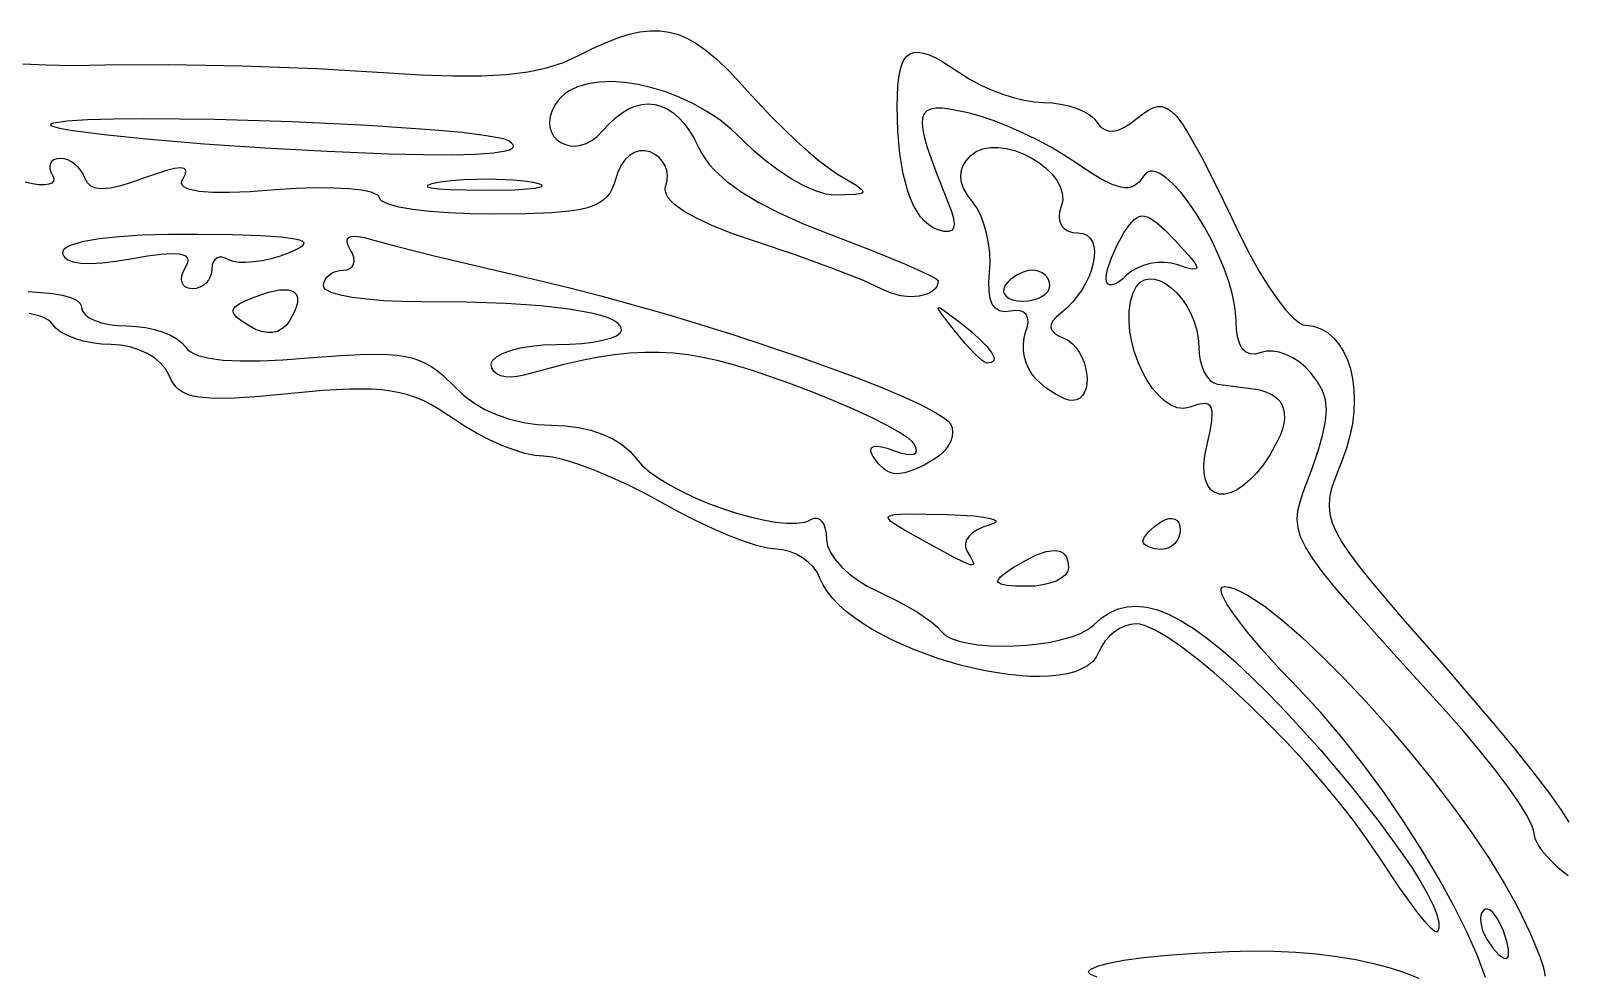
# Model space of a CAD drawing. Header units: millimetres. Extents: x 0.03 to 7.19, y 1.13 to 4.15.
# Drawn here: x 5.726 to 6.642, y 2.706 to 3.27 of the extents above; entities that cross this region are included whole.
import ezdxf

# ---------------------------------------------------------------- set-up
doc = ezdxf.new("R2010")
doc.units = ezdxf.units.MM

msp = doc.modelspace()

# ---------------------------------------------------------------- linework, layer by layer
at = {"flags": 128}
for points in [[(5.721477, 3.249976), (5.735313, 3.2493), (5.751602, 3.24907), (5.770324, 3.249288), (5.808345, 3.249492), (5.85232, 3.248722), (5.8968, 3.247124), (5.936337, 3.244844), (5.958598, 3.243452), (5.978051, 3.242764), (5.995004, 3.242805), (6.009765, 3.243602), (6.022638, 3.245181), (6.033931, 3.247568), (6.043951, 3.25079), (6.053004, 3.254872), (6.061362, 3.259068), (6.069126, 3.262597), (6.076364, 3.265443), (6.083145, 3.267592), (6.089537, 3.26903), (6.095608, 3.269744), (6.101426, 3.269717), (6.10706, 3.268938), (6.112577, 3.26739), (6.118045, 3.26506), (6.123533, 3.261933), (6.12911, 3.257997), (6.134842, 3.253235), (6.140798, 3.247634), (6.147047, 3.24118), (6.153657, 3.233858), (6.168078, 3.218361), (6.183054, 3.203832), (6.190198, 3.197439), (6.196815, 3.191899), (6.202686, 3.187415), (6.207587, 3.184191), (6.218939, 3.177311), (6.221709, 3.175132), (6.222359, 3.174301), (6.222516, 3.17362), (6.222178, 3.173073), (6.221341, 3.172643), (6.218164, 3.172072), (6.205726, 3.171622), (6.200473, 3.172236), (6.194311, 3.174123), (6.187465, 3.17715), (6.180162, 3.181179), (6.172626, 3.186076), (6.165084, 3.191706), (6.15776, 3.197932), (6.150879, 3.204622), (6.144349, 3.210823), (6.137228, 3.216475), (6.129632, 3.221556), (6.121673, 3.226045), (6.113464, 3.229921), (6.105119, 3.23316), (6.096752, 3.235743), (6.088476, 3.237648), (6.080405, 3.238852), (6.072651, 3.239335), (6.065329, 3.239074), (6.058551, 3.238049), (6.052432, 3.236238), (6.047084, 3.233619), (6.044735, 3.232), (6.042621, 3.230171), (6.040757, 3.228129), (6.039157, 3.225872), (6.037197, 3.222081), (6.036054, 3.218475), (6.035659, 3.215093), (6.035942, 3.211976), (6.036834, 3.209164), (6.038267, 3.206695), (6.040171, 3.20461), (6.042478, 3.20295), (6.045118, 3.201753), (6.048023, 3.201059), (6.051123, 3.200909), (6.05435, 3.201342), (6.057635, 3.202399), (6.060908, 3.204118), (6.0641, 3.20654), (6.067143, 3.209705), (6.071043, 3.21404), (6.074979, 3.217702), (6.078933, 3.220695), (6.082891, 3.22302), (6.086835, 3.224682), (6.090749, 3.225682), (6.094618, 3.226023), (6.098426, 3.225708), (6.102156, 3.22474), (6.105792, 3.223121), (6.109319, 3.220855), (6.112719, 3.217943), (6.115978, 3.214389), (6.119078, 3.210195), (6.122004, 3.205364), (6.12474, 3.199899), (6.126498, 3.196488), (6.128647, 3.193116), (6.131194, 3.189782), (6.134141, 3.186482), (6.141255, 3.179973), (6.150021, 3.173568), (6.160474, 3.167244), (6.172646, 3.160979), (6.186571, 3.154752), (6.202282, 3.148538), (6.22762, 3.138779), (6.248372, 3.130259), (6.262395, 3.123892), (6.266213, 3.121802), (6.267546, 3.120594), (6.267327, 3.118774), (6.266694, 3.117131), (6.265682, 3.115669), (6.264326, 3.114394), (6.262661, 3.113311), (6.260722, 3.112426), (6.256162, 3.111267), (6.250927, 3.110961), (6.245298, 3.111547), (6.239554, 3.113068), (6.233976, 3.115566)], [(6.643381, 2.765256), (6.63775, 2.769948), (6.632839, 2.774656), (6.628783, 2.77924), (6.625717, 2.783557), (6.623778, 2.787467), (6.623101, 2.79083), (6.622829, 2.792632), (6.622032, 2.794973), (6.618966, 2.80112), (6.61412, 2.808975), (6.607707, 2.818238), (6.599944, 2.828612), (6.591045, 2.839801), (6.581225, 2.851505), (6.570699, 2.863427), (6.537421, 2.900112), (6.513085, 2.927342), (6.503912, 2.938062), (6.496544, 2.947196), (6.490839, 2.955006), (6.486653, 2.96175), (6.483844, 2.967689), (6.482266, 2.973081), (6.481779, 2.978187), (6.482238, 2.983267), (6.483499, 2.988579), (6.485421, 2.994384), (6.490671, 3.00851), (6.49447, 3.019568), (6.497165, 3.028885), (6.498754, 3.03677), (6.499232, 3.043531), (6.498594, 3.049477), (6.496837, 3.054917), (6.493956, 3.060158), (6.489949, 3.06551), (6.486662, 3.06899), (6.483007, 3.072011), (6.479107, 3.074523), (6.475084, 3.076476), (6.471059, 3.077819), (6.467156, 3.078503), (6.463495, 3.078477), (6.460199, 3.077691), (6.456783, 3.076783), (6.453794, 3.076833), (6.451238, 3.077829), (6.449126, 3.079762), (6.447465, 3.08262), (6.446265, 3.086392), (6.445534, 3.091068), (6.445282, 3.096635), (6.444774, 3.103712), (6.443352, 3.111382), (6.441127, 3.119471), (6.438211, 3.127803), (6.434716, 3.136202), (6.430755, 3.144494), (6.426438, 3.152504), (6.421879, 3.160056), (6.417189, 3.166974), (6.41248, 3.173084), (6.407864, 3.178211), (6.403454, 3.182178), (6.39936, 3.184812), (6.397467, 3.185574), (6.395696, 3.185936), (6.394059, 3.185877), (6.392572, 3.185375), (6.391248, 3.184409), (6.390101, 3.182955), (6.387398, 3.179394), (6.385922, 3.178078), (6.384337, 3.177076), (6.382621, 3.176394), (6.380756, 3.176034), (6.37872, 3.176002), (6.376494, 3.1763), (6.371389, 3.177907), (6.365281, 3.180887), (6.358007, 3.185271), (6.349407, 3.191094), (6.342352, 3.195741), (6.334508, 3.200364), (6.326137, 3.204839), (6.317501, 3.209045), (6.30886, 3.212861), (6.300477, 3.216164), (6.292614, 3.218833), (6.285532, 3.220747), (6.274395, 3.22293), (6.26994, 3.223428), (6.266211, 3.223456), (6.263195, 3.222958), (6.260881, 3.221881), (6.259255, 3.220167), (6.258306, 3.217762), (6.258022, 3.214611), (6.258389, 3.210657), (6.259397, 3.205847), (6.261032, 3.200123), (6.266135, 3.185717), (6.273601, 3.166997), (6.275537, 3.161856), (6.276723, 3.157665), (6.277148, 3.154397), (6.276803, 3.152024), (6.275676, 3.150518), (6.273758, 3.149852), (6.271037, 3.149997), (6.267504, 3.150927), (6.26466, 3.152149), (6.26198, 3.153862), (6.259465, 3.156056), (6.257119, 3.158726), (6.254944, 3.161861), (6.252943, 3.165454), (6.251119, 3.169498), (6.249475, 3.173983), (6.246734, 3.184245), (6.244744, 3.196177), (6.243526, 3.209713), (6.243101, 3.224788), (6.243488, 3.23683), (6.244016, 3.24176), (6.244792, 3.245977), (6.245835, 3.249491), (6.247165, 3.252312), (6.2488, 3.25445), (6.250759, 3.255915), (6.253063, 3.256717), (6.255728, 3.256868), (6.258776, 3.256375), (6.262224, 3.255251), (6.266093, 3.253505), (6.2704, 3.251147), (6.280407, 3.244635), (6.286013, 3.241064), (6.292216, 3.23773), (6.298811, 3.234709), (6.305591, 3.232073), (6.312352, 3.229895), (6.318887, 3.228249), (6.324993, 3.227207), (6.330462, 3.226844), (6.335564, 3.226606), (6.340607, 3.225923), (6.345459, 3.224845), (6.349992, 3.223418), (6.354075, 3.221692), (6.357578, 3.219713), (6.360371, 3.21753), (6.362324, 3.215191), (6.364283, 3.212634), (6.366513, 3.21088), (6.36902, 3.209929), (6.371815, 3.209783), (6.374906, 3.210442), (6.378302, 3.211908), (6.382012, 3.21418), (6.386046, 3.21726), (6.389471, 3.219987), (6.392615, 3.222151), (6.395549, 3.223671), (6.398349, 3.224461), (6.401086, 3.22444), (6.403836, 3.223524), (6.406671, 3.221628), (6.409666, 3.21867), (6.412892, 3.214566), (6.416425, 3.209233), (6.424704, 3.194546), (6.43509, 3.173939), (6.448171, 3.146747), (6.453453, 3.136227), (6.458914, 3.126395), (6.464395, 3.117467), (6.469738, 3.10966), (6.474787, 3.10319), (6.479384, 3.098274), (6.48337, 3.095128), (6.485084, 3.094287), (6.486587, 3.093969), (6.49141, 3.093341), (6.49585, 3.091837), (6.499892, 3.089518), (6.503518, 3.086447), (6.506712, 3.082685), (6.509457, 3.078293), (6.511737, 3.073334), (6.513534, 3.067868), (6.514831, 3.061958), (6.515613, 3.055666), (6.515862, 3.049052), (6.515562, 3.04218), (6.514696, 3.035109), (6.513246, 3.027903), (6.511197, 3.020623), (6.508532, 3.01333), (6.503761, 3.001131), (6.502127, 2.995857), (6.501111, 2.990896), (6.500802, 2.986067), (6.501289, 2.981193), (6.502661, 2.976096), (6.505006, 2.970595), (6.508413, 2.964514), (6.512971, 2.957673), (6.518768, 2.949893), (6.525893, 2.940996), (6.544483, 2.919136), (6.569449, 2.890663), (6.598911, 2.856328), (6.611797, 2.840671), (6.623037, 2.826552), (6.632321, 2.814371), (6.639337, 2.804526), (6.643775, 2.797417)], [(6.011324, 3.203969), (6.009333, 3.204809), (6.006188, 3.205645), (5.996725, 3.207293), (5.983525, 3.20889), (5.967176, 3.210414), (5.927388, 3.213147), (5.882072, 3.215309), (5.83594, 3.216716), (5.793704, 3.217184), (5.77552, 3.217008), (5.760076, 3.216528), (5.747963, 3.215722), (5.739768, 3.214566), (5.738461, 3.214165), (5.737951, 3.213725), (5.738207, 3.213248), (5.739199, 3.212738), (5.743265, 3.211628), (5.749901, 3.210417), (5.76989, 3.207784), (5.797185, 3.205019), (5.829802, 3.202305), (5.86576, 3.199822), (5.903076, 3.197751), (5.939768, 3.196274), (5.960385, 3.195783), (5.977658, 3.195707), (5.99159, 3.196045), (6.002186, 3.196799), (6.009453, 3.197967), (6.011839, 3.198707), (6.013395, 3.199552), (6.014121, 3.2005), (6.014017, 3.201552), (6.013084, 3.202708), (6.011324, 3.203969)], [(6.233976, 3.115566), (6.222943, 3.12063), (6.205053, 3.127661), (6.182777, 3.135732), (6.158587, 3.143913), (6.145097, 3.148571), (6.133498, 3.153128), (6.123816, 3.157566), (6.116079, 3.16187), (6.110312, 3.166022), (6.108176, 3.168035), (6.106543, 3.170005), (6.105415, 3.171928), (6.104797, 3.173803), (6.104691, 3.175628), (6.105101, 3.177399), (6.105899, 3.180382), (6.106056, 3.183389), (6.105612, 3.186339), (6.104605, 3.189151), (6.103073, 3.191742), (6.101054, 3.19403), (6.098588, 3.195934), (6.095712, 3.197372), (6.092535, 3.198129), (6.089392, 3.197998), (6.086356, 3.197035), (6.083495, 3.195293), (6.080882, 3.192827), (6.078586, 3.18969), (6.076677, 3.185937), (6.075226, 3.181622), (6.07425, 3.178375), (6.073069, 3.175464), (6.071623, 3.172871), (6.069854, 3.170577), (6.067703, 3.168567), (6.065111, 3.166822), (6.062018, 3.165326), (6.058365, 3.164061), (6.054094, 3.163009), (6.049146, 3.162154), (6.03698, 3.160963), (6.021396, 3.160351), (6.001921, 3.160177), (5.988317, 3.160376), (5.975627, 3.160947), (5.964128, 3.161849), (5.954098, 3.163043), (5.945814, 3.16449), (5.939554, 3.166148), (5.935594, 3.167978), (5.934564, 3.168946), (5.934212, 3.169941), (5.933889, 3.17091), (5.932941, 3.171802), (5.929298, 3.173339), (5.923538, 3.174535), (5.915917, 3.175368), (5.906691, 3.17582), (5.896115, 3.175871), (5.884444, 3.175501), (5.871935, 3.174691), (5.857159, 3.173664), (5.844706, 3.173167), (5.834544, 3.173206), (5.826643, 3.173783), (5.820971, 3.174902), (5.818961, 3.175667), (5.817497, 3.176568), (5.816575, 3.177607), (5.81619, 3.178783), (5.816339, 3.180098), (5.817018, 3.181552), (5.818399, 3.18432), (5.818614, 3.186302), (5.818272, 3.186998), (5.817626, 3.187497), (5.8154, 3.187906), (5.811901, 3.187529), (5.807092, 3.186365), (5.793407, 3.181677), (5.785753, 3.178952), (5.779133, 3.177008), (5.773502, 3.175842), (5.768811, 3.175457), (5.765015, 3.17585), (5.762065, 3.177023), (5.759915, 3.178974), (5.758518, 3.181705), (5.757505, 3.184074), (5.756133, 3.186286), (5.754461, 3.188291), (5.752551, 3.19004), (5.750463, 3.191485), (5.748258, 3.192578), (5.745997, 3.193269), (5.74374, 3.19351), (5.741687, 3.193304), (5.740018, 3.192714), (5.738751, 3.191781), (5.737907, 3.190547), (5.737502, 3.189053), (5.737557, 3.187341), (5.738088, 3.185451), (5.739115, 3.183427), (5.739908, 3.181528), (5.739757, 3.179987), (5.738729, 3.178823), (5.736893, 3.178052), (5.734314, 3.177693), (5.731061, 3.177763), (5.727199, 3.17828), (5.722796, 3.17926)], [(6.326185, 3.061524), (6.323803, 3.064352), (6.321821, 3.067612), (6.320264, 3.071188), (6.319159, 3.074965), (6.31853, 3.078827), (6.318405, 3.082657), (6.318809, 3.08634), (6.319768, 3.08976), (6.320804, 3.093115), (6.321175, 3.096013), (6.320902, 3.098428), (6.320004, 3.100333), (6.318502, 3.101701), (6.316416, 3.102503), (6.313767, 3.102712), (6.310574, 3.102302), (6.307049, 3.101961), (6.30409, 3.10255), (6.301696, 3.104069), (6.299869, 3.106516), (6.298608, 3.109889), (6.297913, 3.114187), (6.297786, 3.119408), (6.298226, 3.125552), (6.298544, 3.131188), (6.298329, 3.137064), (6.29762, 3.143007), (6.296461, 3.148844), (6.294892, 3.154402), (6.292955, 3.159509), (6.290691, 3.163992), (6.288143, 3.167677), (6.285144, 3.171659), (6.282958, 3.175419), (6.281584, 3.178985), (6.28102, 3.182391), (6.281263, 3.185665), (6.282313, 3.188839), (6.284167, 3.191944), (6.286824, 3.19501), (6.290209, 3.197591), (6.294165, 3.19926), (6.298569, 3.200084), (6.303299, 3.200131), (6.308232, 3.19947), (6.313246, 3.198168), (6.31822, 3.196294), (6.32303, 3.193915), (6.327555, 3.191099), (6.331673, 3.187915), (6.335261, 3.18443), (6.338197, 3.180712), (6.340358, 3.176829), (6.341624, 3.172849), (6.34187, 3.168841), (6.341574, 3.166847), (6.340976, 3.164872), (6.340014, 3.161565), (6.33974, 3.158541), (6.340126, 3.155848), (6.341141, 3.153536), (6.342754, 3.151654), (6.344935, 3.150248), (6.347654, 3.14937), (6.350879, 3.149066), (6.35387, 3.148703), (6.356306, 3.147661), (6.358202, 3.146009), (6.359574, 3.143819), (6.360435, 3.141159), (6.360802, 3.138101), (6.360689, 3.134714), (6.360112, 3.131068), (6.359085, 3.127233), (6.357623, 3.12328), (6.355742, 3.119278), (6.353457, 3.115298), (6.350783, 3.11141), (6.347734, 3.107684), (6.344326, 3.104189), (6.340574, 3.100997), (6.337886, 3.09869), (6.336032, 3.096542), (6.335015, 3.094539), (6.334836, 3.092665), (6.335497, 3.090906), (6.337001, 3.089248), (6.33935, 3.087677), (6.342546, 3.086177), (6.345261, 3.084746), (6.347708, 3.082816), (6.349874, 3.080468), (6.351749, 3.077783), (6.353322, 3.074843), (6.354582, 3.071731), (6.355518, 3.068527), (6.356119, 3.065314), (6.356374, 3.062173), (6.356271, 3.059186), (6.355801, 3.056434), (6.354952, 3.053999), (6.353713, 3.051964), (6.352073, 3.050408), (6.350021, 3.049415), (6.347546, 3.049066), (6.345506, 3.04932), (6.34311, 3.05005), (6.337605, 3.052727), (6.331729, 3.056689), (6.326185, 3.061524)], [(6.026032, 3.179108), (6.020414, 3.179977), (6.013961, 3.180604), (5.999462, 3.181132), (5.98436, 3.180686), (5.977152, 3.180096), (5.970476, 3.17926), (5.965442, 3.178324), (5.962937, 3.177445), (5.962601, 3.177033), (5.96286, 3.176643), (5.965108, 3.175938), (5.969581, 3.175348), (5.976176, 3.174893), (5.995324, 3.174469), (6.014934, 3.174787), (6.027261, 3.175767), (6.030378, 3.176458), (6.03112, 3.176846), (6.031296, 3.177258), (6.030891, 3.177692), (6.029889, 3.178147), (6.026032, 3.179108)], [(6.367712, 3.121844), (6.367963, 3.124304), (6.368612, 3.127257), (6.370931, 3.134194), (6.374318, 3.141762), (6.378421, 3.149066), (6.381644, 3.153778), (6.384603, 3.157049), (6.38605, 3.158134), (6.387511, 3.158848), (6.389014, 3.159187), (6.390584, 3.159146), (6.392249, 3.158722), (6.394036, 3.157911), (6.398081, 3.155113), (6.402934, 3.150721), (6.40881, 3.144705), (6.418419, 3.134058), (6.420901, 3.13072), (6.421851, 3.128575), (6.421755, 3.127918), (6.42128, 3.127523), (6.4192, 3.127469), (6.415623, 3.128312), (6.41056, 3.129955), (6.406673, 3.130958), (6.402555, 3.131403), (6.398331, 3.131313), (6.394126, 3.130715), (6.390065, 3.129634), (6.386275, 3.128095), (6.382879, 3.126124), (6.380004, 3.123747), (6.377502, 3.121461), (6.375175, 3.119744), (6.373074, 3.118605), (6.371249, 3.11805), (6.36975, 3.118089), (6.368627, 3.118729), (6.367931, 3.119978), (6.367712, 3.121844)], [(5.81849, 3.128385), (5.819882, 3.131425), (5.820038, 3.13268), (5.819823, 3.133759), (5.819232, 3.134664), (5.818256, 3.135396), (5.815124, 3.136344), (5.81037, 3.136612), (5.803938, 3.13621), (5.79577, 3.135145), (5.78581, 3.133427), (5.776721, 3.131919), (5.768685, 3.130996), (5.761751, 3.130652), (5.755968, 3.130884), (5.751384, 3.131685), (5.74805, 3.13305), (5.746866, 3.133943), (5.746013, 3.134975), (5.745497, 3.136146), (5.745324, 3.137455), (5.745689, 3.138747), (5.746772, 3.139971), (5.748552, 3.141123), (5.751008, 3.142201), (5.75787, 3.144125), (5.767195, 3.145719), (5.778821, 3.146961), (5.792585, 3.14783), (5.808325, 3.148303), (5.825879, 3.148358), (5.846773, 3.148052), (5.86326, 3.147514), (5.875533, 3.146705), (5.883784, 3.145587), (5.886461, 3.144899), (5.888204, 3.144119), (5.889038, 3.143243), (5.888987, 3.142264), (5.888074, 3.141178), (5.886323, 3.139981), (5.880407, 3.137233), (5.874971, 3.135265), (5.869503, 3.133675), (5.86415, 3.132479), (5.85906, 3.131696), (5.854381, 3.131342), (5.850262, 3.131434), (5.846851, 3.131989), (5.844296, 3.133024), (5.842267, 3.134037), (5.840377, 3.134518), (5.838664, 3.134489), (5.837171, 3.133974), (5.835938, 3.132994), (5.835007, 3.131573), (5.834418, 3.129733), (5.834212, 3.127497), (5.833972, 3.125133), (5.833282, 3.122928), (5.832192, 3.12093), (5.830751, 3.119188), (5.829005, 3.117748), (5.827005, 3.116661), (5.824799, 3.115973), (5.822435, 3.115733), (5.82023, 3.115991), (5.818482, 3.116731), (5.817207, 3.117901), (5.816421, 3.11945), (5.81614, 3.121324), (5.81638, 3.123473), (5.817158, 3.125844), (5.81849, 3.128385)], [(6.228726, 3.015608), (6.227633, 3.017814), (6.227354, 3.01954), (6.227856, 3.020777), (6.22911, 3.021514), (6.231083, 3.021742), (6.233744, 3.021451), (6.237061, 3.020632), (6.241004, 3.019274), (6.245056, 3.017875), (6.248424, 3.017035), (6.251088, 3.016748), (6.253023, 3.017007), (6.254208, 3.017803), (6.254619, 3.01913), (6.254235, 3.020979), (6.253032, 3.023344), (6.251966, 3.024632), (6.250244, 3.026134), (6.244979, 3.029707), (6.237543, 3.033917), (6.228242, 3.038615), (6.217382, 3.043654), (6.205268, 3.048887), (6.192207, 3.054166), (6.178504, 3.059344), (6.15612, 3.06705), (6.145988, 3.070119), (6.136402, 3.072669), (6.127242, 3.074704), (6.118389, 3.076228), (6.109722, 3.077244), (6.101122, 3.077757), (6.092469, 3.077769), (6.083642, 3.077285), (6.074522, 3.076307), (6.064988, 3.07484), (6.054922, 3.072887), (6.044202, 3.070452), (6.020324, 3.064149), (6.016418, 3.063291), (6.012774, 3.062958), (6.009472, 3.063125), (6.006591, 3.063766), (6.004212, 3.064853), (6.002413, 3.066362), (6.001276, 3.068266), (6.000879, 3.070538), (6.001081, 3.071747), (6.001673, 3.072922), (6.003948, 3.075145), (6.007544, 3.07716), (6.012303, 3.078917), (6.018064, 3.080368), (6.024668, 3.081464), (6.031956, 3.082157), (6.039768, 3.082399), (6.04758, 3.082576), (6.054868, 3.083084), (6.061472, 3.083886), (6.067233, 3.084948), (6.071992, 3.086234), (6.075588, 3.087708), (6.077863, 3.089335), (6.078455, 3.090195), (6.078657, 3.09108), (6.078147, 3.093061), (6.076629, 3.094929), (6.07412, 3.096682), (6.070638, 3.098317), (6.0662, 3.099832), (6.060822, 3.101224), (6.04732, 3.103632), (6.03027, 3.10552), (6.009809, 3.106869), (5.986077, 3.107659), (5.959212, 3.107872), (5.947495, 3.108031), (5.936563, 3.108557), (5.926656, 3.109412), (5.918015, 3.110556), (5.910877, 3.111951), (5.905482, 3.113559), (5.90207, 3.115342), (5.901182, 3.116286), (5.900879, 3.11726), (5.901119, 3.119188), (5.901807, 3.120984), (5.902895, 3.122612), (5.904334, 3.124031), (5.906077, 3.125203), (5.908074, 3.126089), (5.910279, 3.126648), (5.912643, 3.126844), (5.914852, 3.127095), (5.916612, 3.127813), (5.917908, 3.12895), (5.918721, 3.130455), (5.919035, 3.132277), (5.918832, 3.134367), (5.918096, 3.136675), (5.91681, 3.139149), (5.915398, 3.14187), (5.914878, 3.14403), (5.91524, 3.145625), (5.916478, 3.146653), (5.918584, 3.147109), (5.92155, 3.146989), (5.925368, 3.146291), (5.930032, 3.14501), (5.944266, 3.141111), (5.967605, 3.135255), (6.028657, 3.120844), (6.047083, 3.116446), (6.066322, 3.111497), (6.106197, 3.100308), (6.14619, 3.088001), (6.184214, 3.075306), (6.218179, 3.062947), (6.232986, 3.057121), (6.245995, 3.051652), (6.256944, 3.046631), (6.265573, 3.042149), (6.27162, 3.038296), (6.273593, 3.036634), (6.274824, 3.035163), (6.27585, 3.032794), (6.276204, 3.030202), (6.275921, 3.027471), (6.275035, 3.024684), (6.273584, 3.021926), (6.271601, 3.01928), (6.269123, 3.016831), (6.266185, 3.014663), (6.259165, 3.010509), (6.253049, 3.007571), (6.247718, 3.005849), (6.243054, 3.005349), (6.240937, 3.005557), (6.238941, 3.006072), (6.237054, 3.006893), (6.235261, 3.008021), (6.231895, 3.011198), (6.228726, 3.015608)], [(6.334212, 3.11758), (6.333999, 3.119441), (6.333387, 3.121178), (6.332419, 3.122751), (6.33114, 3.124123), (6.32959, 3.125257), (6.327814, 3.126113), (6.325854, 3.126655), (6.323754, 3.126844), (6.321537, 3.126655), (6.319243, 3.126113), (6.31469, 3.124123), (6.310623, 3.121178), (6.308938, 3.119441), (6.307574, 3.11758), (6.306753, 3.115723), (6.306626, 3.11399), (6.30715, 3.112419), (6.308282, 3.111049), (6.309979, 3.109916), (6.312199, 3.10906), (6.314897, 3.108519), (6.318032, 3.10833), (6.321279, 3.108519), (6.32431, 3.10906), (6.327058, 3.109916), (6.329456, 3.111049), (6.331437, 3.112419), (6.332934, 3.11399), (6.333882, 3.115723), (6.334212, 3.11758)], [(5.856449, 3.093497), (5.852049, 3.096383), (5.84899, 3.098855), (5.847293, 3.101019), (5.846962, 3.102018), (5.84698, 3.102981), (5.847349, 3.10392), (5.848071, 3.104849), (5.850589, 3.106729), (5.854555, 3.108729), (5.85999, 3.110955), (5.868063, 3.113649), (5.874647, 3.114999), (5.877368, 3.11518), (5.879701, 3.115037), (5.881641, 3.114572), (5.883183, 3.11379), (5.884321, 3.112694), (5.885049, 3.111289), (5.885363, 3.109577), (5.885258, 3.107562), (5.884727, 3.105249), (5.883766, 3.10264), (5.880532, 3.096552), (5.878452, 3.093794), (5.876054, 3.091707), (5.873363, 3.090297), (5.870407, 3.089566), (5.867211, 3.089517), (5.863801, 3.090154), (5.860205, 3.091479), (5.856449, 3.093497)], [(6.428018, 3.022691), (6.429865, 3.030674), (6.430922, 3.03695), (6.431138, 3.041631), (6.430913, 3.04341), (6.430459, 3.044833), (6.429768, 3.045915), (6.428834, 3.046669), (6.42765, 3.047111), (6.426209, 3.047253), (6.422534, 3.0467), (6.417754, 3.045122), (6.415872, 3.044567), (6.413971, 3.04433), (6.410144, 3.044748), (6.40633, 3.046262), (6.402586, 3.048756), (6.398969, 3.052115), (6.395537, 3.056225), (6.392345, 3.060971), (6.389452, 3.066238), (6.386914, 3.071911), (6.384788, 3.077875), (6.383131, 3.084015), (6.382, 3.090217), (6.381453, 3.096366), (6.381545, 3.102346), (6.382335, 3.108044), (6.383879, 3.113344), (6.385709, 3.116917), (6.387985, 3.119446), (6.390629, 3.120993), (6.393564, 3.121624), (6.396712, 3.121403), (6.399994, 3.120393), (6.403333, 3.118658), (6.406652, 3.116264), (6.409871, 3.113273), (6.412914, 3.109751), (6.415702, 3.105761), (6.418158, 3.101367), (6.420204, 3.096634), (6.421762, 3.091625), (6.422753, 3.086405), (6.423101, 3.081038), (6.423328, 3.07682), (6.423978, 3.072829), (6.425006, 3.069158), (6.426365, 3.065898), (6.428011, 3.063139), (6.429898, 3.060974), (6.43198, 3.059493), (6.434212, 3.058788), (6.455504, 3.05601), (6.459193, 3.055352), (6.462478, 3.054442), (6.465358, 3.053284), (6.467832, 3.051878), (6.469901, 3.05023), (6.471562, 3.048341), (6.472816, 3.046213), (6.473662, 3.043851), (6.474099, 3.041256), (6.474126, 3.038431), (6.473742, 3.03538), (6.472947, 3.032104), (6.471741, 3.028607), (6.470122, 3.024892), (6.465643, 3.016816), (6.461577, 3.010809), (6.457479, 3.005692), (6.453404, 3.001457), (6.449409, 2.998095), (6.445549, 2.995598), (6.44188, 2.993957), (6.438459, 2.993163), (6.435341, 2.993207), (6.432582, 2.99408), (6.430238, 2.995775), (6.428364, 2.998281), (6.427018, 3.001591), (6.426254, 3.005696), (6.426129, 3.010587), (6.426698, 3.016255), (6.428018, 3.022691)], [(5.72462, 3.113992), (5.732287, 3.113576), (5.739128, 3.112853), (5.745014, 3.111824), (5.749817, 3.110486), (5.753407, 3.10884), (5.755656, 3.106886), (5.756237, 3.105792), (5.756435, 3.104622), (5.756988, 3.10239), (5.758573, 3.100307), (5.76108, 3.09842), (5.764396, 3.096774), (5.768412, 3.095415), (5.773017, 3.094387), (5.778098, 3.093737), (5.783546, 3.09351), (5.789152, 3.093255), (5.794688, 3.092522), (5.800011, 3.091364), (5.804976, 3.089832), (5.809442, 3.087977), (5.813265, 3.085852), (5.816301, 3.083508), (5.818407, 3.080997), (5.819592, 3.079537), (5.821255, 3.078215), (5.82339, 3.077031), (5.825991, 3.075986), (5.832575, 3.074313), (5.840966, 3.073201), (5.851124, 3.072653), (5.863008, 3.072672), (5.876579, 3.073262), (5.891796, 3.074427), (5.911045, 3.075984), (5.926702, 3.07672), (5.939371, 3.076519), (5.944772, 3.07603), (5.949652, 3.075262), (5.954085, 3.074201), (5.958147, 3.072831), (5.961913, 3.071139), (5.965458, 3.069109), (5.968857, 3.066726), (5.972187, 3.063976), (5.978935, 3.057316), (5.984322, 3.052215), (5.990422, 3.047678), (5.997141, 3.04374), (6.004386, 3.040439), (6.012063, 3.037812), (6.020079, 3.035896), (6.028341, 3.034728), (6.036754, 3.034344), (6.045007, 3.03401), (6.052884, 3.032989), (6.060297, 3.031317), (6.067157, 3.029028), (6.073377, 3.026157), (6.078867, 3.022738), (6.083541, 3.018808), (6.08731, 3.014399), (6.090748, 3.010432), (6.095384, 3.006415), (6.101047, 3.002406), (6.107571, 2.998464), (6.114785, 2.994649), (6.122521, 2.991019), (6.130611, 2.987634), (6.138886, 2.984552), (6.147177, 2.981833), (6.155316, 2.979536), (6.163134, 2.977719), (6.170462, 2.976442), (6.177132, 2.975764), (6.182974, 2.975744), (6.187821, 2.976441), (6.189819, 2.977076), (6.191504, 2.977913), (6.193386, 2.978717), (6.195143, 2.978774), (6.196735, 2.978134), (6.198124, 2.976844), (6.199271, 2.974952), (6.200139, 2.972507), (6.200688, 2.969557), (6.200879, 2.966149), (6.201503, 2.962346), (6.20329, 2.958269), (6.206116, 2.954045), (6.209855, 2.949802), (6.214381, 2.945666), (6.219571, 2.941763), (6.225297, 2.93822), (6.231435, 2.935163), (6.243871, 2.929137), (6.255146, 2.922658), (6.264021, 2.916505), (6.26717, 2.913793), (6.269254, 2.911455), (6.271726, 2.909055), (6.275366, 2.907034), (6.280014, 2.905386), (6.285513, 2.904104), (6.291703, 2.903183), (6.298427, 2.902615), (6.305527, 2.902395), (6.312843, 2.902516), (6.320217, 2.902972), (6.327492, 2.903757), (6.334508, 2.904865), (6.341108, 2.906289), (6.347132, 2.908023), (6.352423, 2.910061), (6.356822, 2.912397), (6.360171, 2.915024), (6.36487, 2.919167), (6.369778, 2.92238), (6.374921, 2.92465), (6.380326, 2.925967), (6.386018, 2.926316), (6.392026, 2.925688), (6.398374, 2.924069), (6.405089, 2.921448), (6.412199, 2.917812), (6.419729, 2.913151), (6.427706, 2.907451), (6.436157, 2.9007), (6.445108, 2.892887), (6.454586, 2.884), (6.464616, 2.874027), (6.475226, 2.862955), (6.495586, 2.840509), (6.514242, 2.818492), (6.530745, 2.797557), (6.544646, 2.778358), (6.550481, 2.769612), (6.555497, 2.761546), (6.559638, 2.75424), (6.562847, 2.747775), (6.56507, 2.742234), (6.56625, 2.737698), (6.56633, 2.734249), (6.56594, 2.732958), (6.565254, 2.731969), (6.564697, 2.73182), (6.563845, 2.732167), (6.561325, 2.734255), (6.557837, 2.738052), (6.553521, 2.743375), (6.542973, 2.757875), (6.53081, 2.776302)], [(6.53081, 2.776302), (6.523588, 2.787103), (6.51533, 2.798383), (6.506207, 2.80998), (6.496387, 2.821731), (6.486039, 2.833474), (6.475331, 2.845046), (6.464433, 2.856287), (6.453513, 2.867033), (6.44274, 2.877122), (6.432284, 2.886393), (6.422313, 2.894682), (6.412995, 2.901827), (6.404501, 2.907668), (6.396998, 2.91204), (6.390656, 2.914782), (6.387973, 2.915492), (6.385643, 2.915733), (6.382353, 2.915392), (6.379032, 2.914418), (6.37577, 2.912876), (6.372659, 2.910837), (6.369787, 2.908368), (6.367247, 2.905537), (6.365127, 2.902414), (6.363518, 2.899066), (6.361872, 2.895892), (6.359555, 2.893128), (6.356613, 2.890761), (6.353089, 2.888782), (6.349027, 2.887177), (6.344471, 2.885935), (6.339466, 2.885045), (6.334055, 2.884495), (6.328283, 2.884274), (6.322193, 2.884368), (6.309237, 2.885462), (6.295539, 2.887683), (6.281452, 2.890938), (6.267328, 2.895133), (6.25352, 2.900177), (6.24038, 2.905976), (6.22826, 2.912437), (6.222693, 2.915887), (6.217513, 2.919467), (6.212764, 2.923166), (6.208491, 2.926972), (6.204737, 2.930874), (6.201547, 2.93486), (6.198963, 2.938919), (6.197032, 2.943038), (6.195308, 2.946481), (6.192919, 2.949699), (6.189972, 2.952621), (6.186575, 2.955177), (6.182839, 2.957295), (6.17887, 2.958905), (6.174778, 2.959936), (6.170671, 2.960316), (6.165707, 2.960906), (6.159168, 2.962547), (6.151335, 2.965125), (6.142485, 2.968526), (6.132899, 2.972636), (6.122856, 2.977341), (6.112636, 2.982527), (6.102518, 2.98808), (6.092352, 2.993635), (6.081994, 2.998817), (6.071734, 3.003513), (6.06186, 3.007609), (6.052661, 3.010993), (6.044426, 3.013551), (6.037444, 3.015168), (6.032004, 3.015733), (6.02692, 3.016185), (6.020949, 3.017481), (6.014309, 3.019531), (6.007219, 3.022243), (5.999898, 3.025527), (5.992563, 3.029291), (5.985433, 3.033446), (5.978726, 3.037899), (5.969334, 3.044124), (5.964815, 3.0467), (5.960319, 3.048933), (5.955771, 3.050834), (5.951099, 3.052416), (5.94623, 3.05369), (5.941091, 3.054667), (5.935609, 3.055358), (5.929712, 3.055775), (5.916379, 3.055833), (5.900508, 3.054932), (5.881518, 3.053163), (5.862846, 3.05138), (5.847746, 3.050375), (5.835796, 3.050213), (5.826574, 3.05096), (5.822853, 3.051694), (5.819655, 3.05268), (5.816929, 3.053926), (5.81462, 3.055439), (5.812675, 3.057227), (5.811043, 3.0593), (5.80967, 3.061665), (5.808504, 3.06433), (5.806549, 3.067961), (5.803642, 3.071349), (5.799925, 3.074417), (5.795537, 3.077094), (5.79062, 3.079304), (5.785315, 3.080974), (5.779761, 3.082031), (5.774101, 3.082399), (5.768428, 3.082649), (5.762837, 3.083364), (5.757473, 3.084494), (5.752478, 3.08599), (5.747997, 3.0878), (5.744174, 3.089876), (5.741151, 3.092166), (5.739074, 3.094622), (5.737932, 3.096011), (5.736312, 3.097271), (5.734223, 3.098403), (5.731676, 3.099404), (5.725244, 3.101011)], [(6.27724, 3.090733), (6.269581, 3.100767), (6.267841, 3.103449), (6.267541, 3.104622), (6.268715, 3.10432), (6.271398, 3.10258), (6.281435, 3.094927), (6.287776, 3.089744), (6.292907, 3.08511), (6.296799, 3.081069), (6.299424, 3.077665), (6.300754, 3.074941), (6.300923, 3.073848), (6.300759, 3.072941), (6.300256, 3.072226), (6.299412, 3.071709), (6.296685, 3.071288), (6.295527, 3.071685), (6.293846, 3.072822), (6.289233, 3.077), (6.283485, 3.083183), (6.27724, 3.090733)], [(6.256435, 2.966649), (6.24752, 2.971659), (6.241377, 2.975431), (6.239403, 2.976902), (6.238191, 2.978123), (6.237765, 2.979114), (6.238148, 2.979894), (6.239363, 2.980484), (6.241433, 2.980903), (6.24823, 2.981308), (6.273101, 2.980941), (6.288812, 2.980105), (6.294548, 2.979443), (6.298735, 2.978653), (6.301272, 2.977759), (6.301889, 2.977282), (6.302056, 2.976789), (6.30176, 2.976282), (6.300987, 2.975767), (6.297962, 2.974719), (6.294156, 2.97348), (6.290857, 2.97192), (6.288119, 2.970101), (6.285995, 2.968087), (6.284541, 2.96594), (6.283808, 2.963723), (6.283852, 2.961498), (6.284726, 2.95933), (6.287149, 2.955292), (6.288474, 2.952513), (6.28863, 2.951619), (6.288399, 2.95107), (6.287742, 2.950874), (6.286622, 2.951042), (6.28284, 2.952507), (6.27675, 2.955545), (6.256435, 2.966649)], [(6.389768, 2.96508), (6.389995, 2.966204), (6.390645, 2.967523), (6.393032, 2.970556), (6.396565, 2.973791), (6.400879, 2.976844), (6.403111, 2.977983), (6.405193, 2.978582), (6.40708, 2.978659), (6.408726, 2.978236), (6.410086, 2.977333), (6.411113, 2.975969), (6.411763, 2.974165), (6.41199, 2.971941), (6.411763, 2.969577), (6.411113, 2.967372), (6.410086, 2.965375), (6.408726, 2.963632), (6.40708, 2.962193), (6.405193, 2.961105), (6.403111, 2.960417), (6.400879, 2.960177), (6.396565, 2.960564), (6.393032, 2.961618), (6.390645, 2.963177), (6.389995, 2.964096), (6.389768, 2.96508)], [(6.31199, 2.949066), (6.319607, 2.953632), (6.326286, 2.956894), (6.332004, 2.958851), (6.336735, 2.959503), (6.338724, 2.95934), (6.340457, 2.958851), (6.341931, 2.958036), (6.343145, 2.956894), (6.344093, 2.955426), (6.344775, 2.953632), (6.345186, 2.951512), (6.345324, 2.949066), (6.344813, 2.946837), (6.343351, 2.944764), (6.341039, 2.942892), (6.33798, 2.941266), (6.334276, 2.93993), (6.330031, 2.938931), (6.325346, 2.938313), (6.320324, 2.938122), (6.313606, 2.938275), (6.308594, 2.938666), (6.305244, 2.939349), (6.303516, 2.94038), (6.303247, 2.941043), (6.303368, 2.941813), (6.304759, 2.943702), (6.307647, 2.946101), (6.31199, 2.949066)], [(6.594172, 2.704614), (6.589314, 2.717543), (6.582946, 2.731885), (6.575221, 2.747352), (6.56629, 2.763655), (6.556304, 2.780504), (6.545415, 2.79761), (6.533774, 2.814685), (6.521533, 2.831439), (6.508844, 2.847583), (6.495858, 2.862828), (6.482726, 2.876885), (6.470974, 2.889152), (6.460631, 2.900595), (6.451878, 2.910966), (6.444898, 2.920014), (6.439874, 2.927487), (6.436986, 2.933135), (6.436401, 2.935197), (6.436418, 2.936708), (6.437061, 2.937638), (6.438351, 2.937955), (6.441274, 2.937609), (6.444644, 2.93659), (6.448432, 2.934931), (6.45261, 2.932662), (6.462024, 2.926417), (6.472658, 2.918104), (6.484286, 2.90797), (6.49668, 2.896262), (6.509616, 2.883229), (6.522865, 2.869118), (6.536202, 2.854176), (6.549399, 2.838652), (6.56223, 2.822793), (6.574469, 2.806845), (6.585888, 2.791059), (6.596261, 2.77568), (6.605361, 2.760956), (6.612962, 2.747135), (6.62093, 2.730631), (6.626587, 2.717113), (6.628386, 2.71191), (6.629412, 2.707977), (6.629598, 2.70549)], [(6.604712, 2.732872), (6.601736, 2.739112), (6.600127, 2.741534), (6.598504, 2.743427), (6.596915, 2.744742), (6.595408, 2.74543), (6.594032, 2.745443), (6.592837, 2.744733), (6.591922, 2.743425), (6.591357, 2.741738), (6.591135, 2.739741), (6.591247, 2.737505), (6.592439, 2.732598), (6.594865, 2.72758), (6.598739, 2.721916), (6.602078, 2.718178), (6.604772, 2.716306), (6.605842, 2.716052), (6.606711, 2.716241), (6.607363, 2.716868), (6.607784, 2.717925), (6.607883, 2.721297), (6.606896, 2.726299), (6.604712, 2.732872)], [(6.362376, 2.704872), (6.358512, 2.706373), (6.357558, 2.707175), (6.357256, 2.708003), (6.357605, 2.708854), (6.358607, 2.709719), (6.362563, 2.711473), (6.369124, 2.713219), (6.378288, 2.714912), (6.390053, 2.716504), (6.40442, 2.71795), (6.421385, 2.719204), (6.440949, 2.720219), (6.454573, 2.720544), (6.467908, 2.720381), (6.480873, 2.719751), (6.493385, 2.71868), (6.505364, 2.717191), (6.516729, 2.715307), (6.527397, 2.713053), (6.537287, 2.710451), (6.546319, 2.707527), (6.55441, 2.704303)]]:
    msp.add_lwpolyline(points, dxfattribs=at)

doc.saveas('drawing.dxf')
